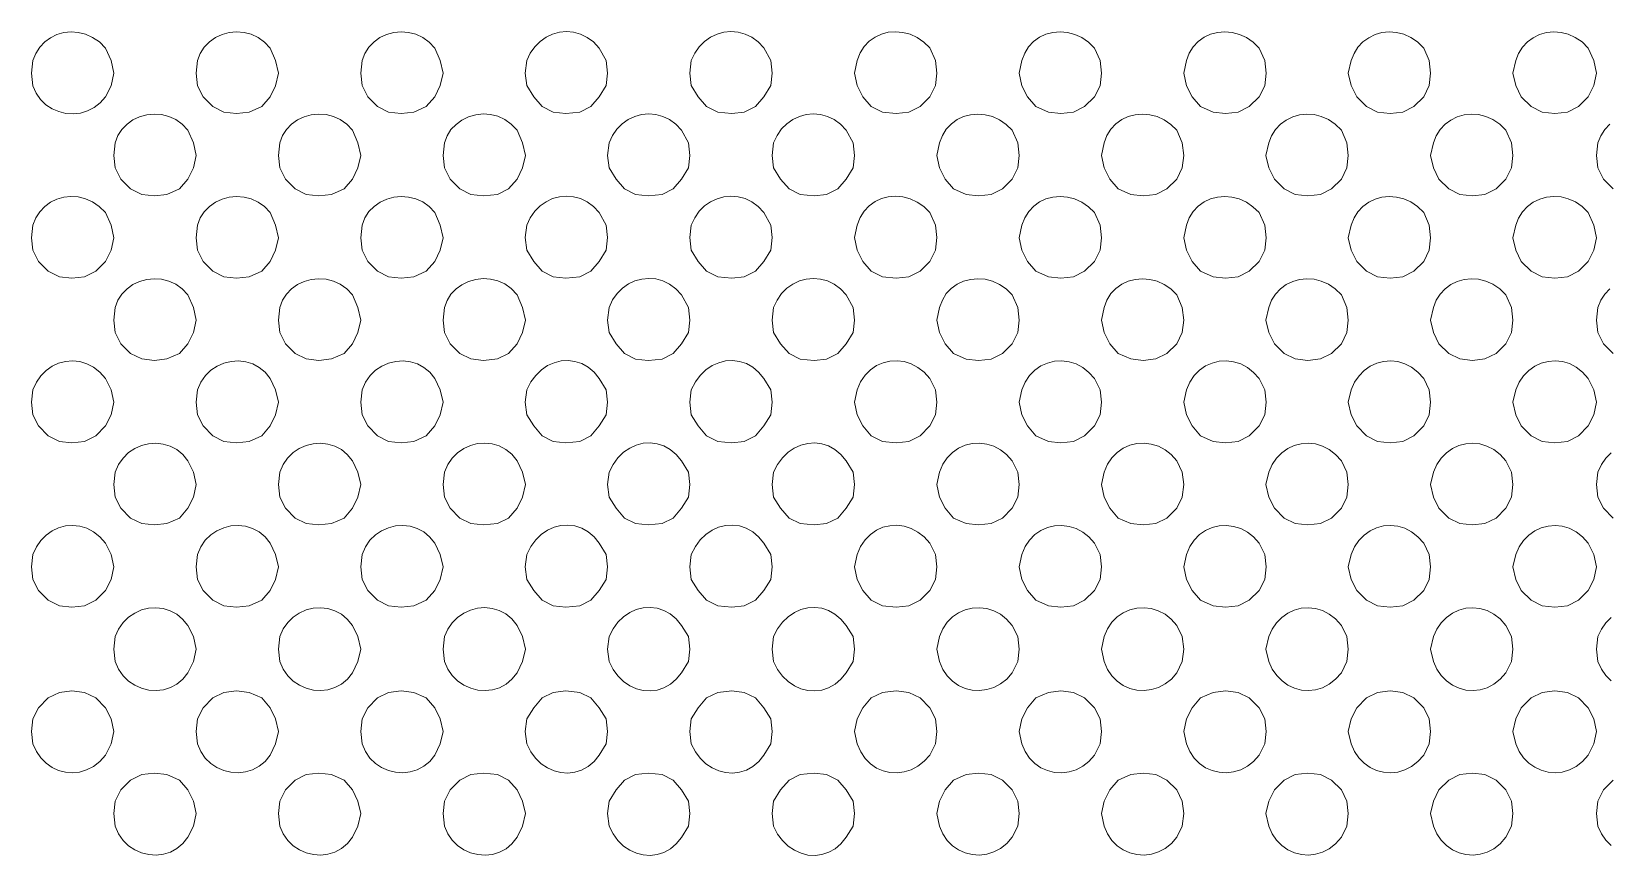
# Model space of a CAD drawing. Extents: x 0 to 248, y -13 to 228.
# Drawn here: x 44.47 to 73.58, y 74.62 to 89.83 of the extents above; entities that cross this region are included whole.
import ezdxf

# ---------------------------------------------------------------- set-up
doc = ezdxf.new("R2010")
doc.units = 0
doc.layers.add('GEOMETRY', color=7, linetype='Continuous')

msp = doc.modelspace()

# ---------------------------------------------------------------- linework, layer by layer
at = {"layer": 'GEOMETRY', "lineweight": 13}
for points in [[(45.986, 89.066), (45.934, 89.298), (45.832, 89.529), (45.718, 89.641), (45.594, 89.725), (45.463, 89.784), (45.329, 89.818), (45.195, 89.827), (45.062, 89.813), (44.936, 89.777), (44.817, 89.72), (44.711, 89.642), (44.619, 89.546), (44.545, 89.43), (44.492, 89.298), (44.466, 89.066), (44.492, 88.834), (44.551, 88.696), (44.631, 88.579), (44.73, 88.482), (44.844, 88.407), (44.968, 88.354), (45.099, 88.322), (45.234, 88.314), (45.369, 88.329), (45.5, 88.367), (45.623, 88.43), (45.735, 88.517), (45.832, 88.629), (45.934, 88.834), (45.986, 89.066)], [(49.025, 89.066), (48.972, 89.298), (48.87, 89.529), (48.768, 89.64), (48.651, 89.725), (48.523, 89.784), (48.389, 89.817), (48.252, 89.827), (48.115, 89.814), (47.983, 89.778), (47.86, 89.721), (47.75, 89.643), (47.655, 89.546), (47.581, 89.431), (47.531, 89.298), (47.504, 89.066), (47.531, 88.834), (47.633, 88.629), (47.814, 88.449), (48.019, 88.345), (48.252, 88.318), (48.484, 88.345), (48.715, 88.449), (48.87, 88.629), (48.972, 88.834), (49.025, 89.066)], [(52.063, 89.066), (52.011, 89.298), (51.909, 89.529), (51.807, 89.64), (51.69, 89.725), (51.562, 89.783), (51.428, 89.817), (51.291, 89.827), (51.154, 89.814), (51.022, 89.778), (50.899, 89.721), (50.789, 89.644), (50.694, 89.547), (50.62, 89.431), (50.57, 89.298), (50.543, 89.066), (50.57, 88.836), (50.672, 88.629), (50.852, 88.449), (51.058, 88.345), (51.291, 88.318), (51.522, 88.345), (51.754, 88.449), (51.909, 88.629), (52.011, 88.836), (52.063, 89.066)], [(55.101, 89.066), (55.076, 89.298), (54.948, 89.529), (54.842, 89.641), (54.726, 89.726), (54.602, 89.787), (54.473, 89.822), (54.342, 89.834), (54.212, 89.822), (54.085, 89.787), (53.965, 89.73), (53.855, 89.652), (53.757, 89.554), (53.674, 89.435), (53.609, 89.298), (53.582, 89.066), (53.609, 88.836), (53.738, 88.629), (53.891, 88.449), (54.097, 88.345), (54.33, 88.32), (54.586, 88.345), (54.792, 88.449), (54.948, 88.629), (55.076, 88.836), (55.101, 89.066)], [(58.141, 89.066), (58.116, 89.298), (57.987, 89.531), (57.881, 89.642), (57.764, 89.727), (57.64, 89.787), (57.51, 89.822), (57.379, 89.833), (57.248, 89.821), (57.122, 89.786), (57.002, 89.729), (56.892, 89.651), (56.794, 89.553), (56.711, 89.435), (56.647, 89.298), (56.621, 89.066), (56.647, 88.836), (56.776, 88.629), (56.93, 88.449), (57.136, 88.345), (57.393, 88.32), (57.625, 88.345), (57.831, 88.449), (57.987, 88.629), (58.116, 88.836), (58.141, 89.066)], [(61.179, 89.066), (61.155, 89.298), (61.05, 89.531), (60.938, 89.639), (60.815, 89.723), (60.685, 89.782), (60.551, 89.818), (60.417, 89.831), (60.284, 89.82), (60.157, 89.787), (60.039, 89.732), (59.932, 89.655), (59.839, 89.557), (59.765, 89.438), (59.711, 89.298), (59.659, 89.066), (59.711, 88.836), (59.815, 88.629), (59.969, 88.449), (60.175, 88.345), (60.432, 88.32), (60.664, 88.345), (60.87, 88.449), (61.05, 88.629), (61.155, 88.836), (61.179, 89.066)], [(64.218, 89.066), (64.193, 89.296), (64.089, 89.529), (63.979, 89.638), (63.857, 89.721), (63.727, 89.781), (63.592, 89.816), (63.456, 89.827), (63.322, 89.816), (63.194, 89.782), (63.074, 89.727), (62.967, 89.649), (62.875, 89.552), (62.802, 89.434), (62.75, 89.296), (62.699, 89.066), (62.75, 88.834), (62.853, 88.629), (63.007, 88.449), (63.239, 88.345), (63.471, 88.318), (63.703, 88.345), (63.908, 88.449), (64.089, 88.629), (64.193, 88.834), (64.218, 89.066)], [(67.258, 89.066), (67.233, 89.298), (67.129, 89.529), (67.018, 89.638), (66.896, 89.722), (66.767, 89.781), (66.632, 89.816), (66.496, 89.828), (66.363, 89.817), (66.234, 89.783), (66.114, 89.728), (66.007, 89.651), (65.914, 89.553), (65.841, 89.435), (65.79, 89.298), (65.739, 89.066), (65.79, 88.834), (65.893, 88.629), (66.047, 88.449), (66.279, 88.345), (66.511, 88.318), (66.743, 88.345), (66.949, 88.449), (67.129, 88.629), (67.233, 88.834), (67.258, 89.066)], [(70.297, 89.066), (70.272, 89.298), (70.168, 89.529), (70.053, 89.641), (69.93, 89.726), (69.799, 89.784), (69.665, 89.818), (69.53, 89.827), (69.398, 89.813), (69.271, 89.777), (69.153, 89.72), (69.047, 89.642), (68.955, 89.545), (68.882, 89.43), (68.829, 89.298), (68.777, 89.066), (68.829, 88.836), (68.932, 88.629), (69.112, 88.449), (69.318, 88.345), (69.55, 88.318), (69.782, 88.345), (69.987, 88.449), (70.168, 88.629), (70.272, 88.836), (70.297, 89.066)], [(73.361, 89.066), (73.308, 89.298), (73.206, 89.529), (73.092, 89.641), (72.968, 89.726), (72.838, 89.784), (72.704, 89.818), (72.569, 89.827), (72.436, 89.813), (72.309, 89.776), (72.191, 89.719), (72.085, 89.641), (71.993, 89.544), (71.92, 89.43), (71.868, 89.298), (71.816, 89.066), (71.868, 88.836), (71.969, 88.629), (72.151, 88.449), (72.357, 88.345), (72.589, 88.32), (72.821, 88.345), (73.026, 88.449), (73.206, 88.629), (73.308, 88.836), (73.361, 89.066)], [(47.505, 87.546), (47.454, 87.778), (47.351, 88.011), (47.246, 88.123), (47.128, 88.207), (47, 88.266), (46.866, 88.299), (46.729, 88.309), (46.593, 88.295), (46.462, 88.259), (46.339, 88.201), (46.229, 88.124), (46.136, 88.026), (46.062, 87.911), (46.012, 87.778), (45.986, 87.546), (46.012, 87.316), (46.115, 87.109), (46.295, 86.929), (46.501, 86.825), (46.734, 86.8), (46.964, 86.825), (47.196, 86.929), (47.351, 87.109), (47.454, 87.316), (47.505, 87.546)], [(50.544, 87.545), (50.493, 87.778), (50.39, 88.011), (50.285, 88.123), (50.167, 88.208), (50.039, 88.266), (49.904, 88.3), (49.767, 88.309), (49.63, 88.295), (49.499, 88.259), (49.377, 88.201), (49.267, 88.123), (49.173, 88.026), (49.1, 87.911), (49.051, 87.778), (49.025, 87.545), (49.051, 87.316), (49.153, 87.108), (49.334, 86.929), (49.539, 86.825), (49.773, 86.8), (50.003, 86.825), (50.235, 86.929), (50.39, 87.108), (50.493, 87.316), (50.544, 87.545)], [(53.583, 87.545), (53.531, 87.778), (53.429, 88.011), (53.324, 88.126), (53.206, 88.212), (53.077, 88.27), (52.942, 88.303), (52.804, 88.311), (52.667, 88.295), (52.536, 88.257), (52.413, 88.198), (52.303, 88.12), (52.21, 88.023), (52.137, 87.908), (52.089, 87.778), (52.063, 87.545), (52.089, 87.316), (52.192, 87.108), (52.372, 86.929), (52.578, 86.825), (52.81, 86.8), (53.068, 86.825), (53.274, 86.929), (53.429, 87.108), (53.531, 87.316), (53.583, 87.545)], [(56.622, 87.545), (56.596, 87.778), (56.468, 88.011), (56.362, 88.122), (56.245, 88.207), (56.121, 88.266), (55.992, 88.301), (55.86, 88.313), (55.73, 88.3), (55.603, 88.266), (55.483, 88.209), (55.373, 88.132), (55.275, 88.033), (55.192, 87.915), (55.128, 87.778), (55.101, 87.545), (55.128, 87.314), (55.257, 87.108), (55.412, 86.929), (55.618, 86.825), (55.849, 86.799), (56.107, 86.825), (56.313, 86.929), (56.468, 87.108), (56.596, 87.314), (56.622, 87.545)], [(59.66, 87.545), (59.635, 87.778), (59.506, 88.01), (59.401, 88.122), (59.284, 88.207), (59.16, 88.267), (59.031, 88.302), (58.899, 88.313), (58.769, 88.301), (58.642, 88.266), (58.522, 88.21), (58.411, 88.132), (58.313, 88.034), (58.231, 87.915), (58.167, 87.778), (58.141, 87.545), (58.167, 87.314), (58.295, 87.108), (58.451, 86.929), (58.656, 86.825), (58.913, 86.799), (59.144, 86.825), (59.351, 86.929), (59.506, 87.108), (59.635, 87.314), (59.66, 87.545)], [(62.7, 87.546), (62.674, 87.778), (62.571, 88.011), (62.46, 88.119), (62.338, 88.203), (62.208, 88.262), (62.073, 88.296), (61.937, 88.308), (61.803, 88.296), (61.675, 88.263), (61.555, 88.207), (61.448, 88.13), (61.355, 88.033), (61.282, 87.915), (61.231, 87.778), (61.179, 87.546), (61.231, 87.314), (61.334, 87.109), (61.489, 86.929), (61.721, 86.825), (61.952, 86.8), (62.183, 86.825), (62.39, 86.929), (62.571, 87.109), (62.674, 87.314), (62.7, 87.546)], [(65.739, 87.546), (65.712, 87.778), (65.61, 88.011), (65.498, 88.12), (65.376, 88.204), (65.245, 88.263), (65.111, 88.297), (64.975, 88.309), (64.841, 88.297), (64.713, 88.263), (64.593, 88.207), (64.486, 88.13), (64.394, 88.033), (64.32, 87.915), (64.269, 87.778), (64.218, 87.546), (64.269, 87.314), (64.373, 87.109), (64.528, 86.929), (64.76, 86.825), (64.992, 86.8), (65.222, 86.825), (65.429, 86.929), (65.61, 87.109), (65.712, 87.314), (65.739, 87.546)], [(68.777, 87.546), (68.751, 87.778), (68.648, 88.011), (68.533, 88.123), (68.409, 88.208), (68.278, 88.267), (68.144, 88.3), (68.009, 88.309), (67.877, 88.294), (67.75, 88.258), (67.632, 88.2), (67.526, 88.122), (67.435, 88.025), (67.361, 87.91), (67.308, 87.778), (67.257, 87.546), (67.308, 87.316), (67.412, 87.109), (67.591, 86.929), (67.798, 86.825), (68.03, 86.8), (68.261, 86.825), (68.467, 86.929), (68.648, 87.109), (68.751, 87.316), (68.777, 87.546)], [(71.816, 87.545), (71.79, 87.778), (71.686, 88.011), (71.572, 88.123), (71.447, 88.208), (71.317, 88.267), (71.183, 88.3), (71.048, 88.308), (70.916, 88.294), (70.789, 88.257), (70.671, 88.2), (70.565, 88.122), (70.474, 88.025), (70.4, 87.91), (70.347, 87.778), (70.296, 87.545), (70.347, 87.316), (70.451, 87.108), (70.63, 86.929), (70.837, 86.825), (71.069, 86.8), (71.3, 86.825), (71.506, 86.929), (71.686, 87.108), (71.79, 87.316), (71.816, 87.545)], [(45.986, 86.027), (45.934, 86.259), (45.832, 86.49), (45.716, 86.602), (45.592, 86.687), (45.461, 86.745), (45.327, 86.779), (45.192, 86.788), (45.061, 86.774), (44.935, 86.738), (44.817, 86.68), (44.711, 86.602), (44.62, 86.506), (44.546, 86.391), (44.492, 86.259), (44.466, 86.027), (44.492, 85.797), (44.595, 85.59), (44.775, 85.41), (44.981, 85.306), (45.213, 85.281), (45.445, 85.306), (45.651, 85.41), (45.832, 85.59), (45.934, 85.797), (45.986, 86.027)], [(49.025, 86.027), (48.972, 86.259), (48.87, 86.49), (48.768, 86.601), (48.651, 86.685), (48.523, 86.744), (48.389, 86.778), (48.252, 86.788), (48.115, 86.774), (47.983, 86.739), (47.86, 86.682), (47.75, 86.604), (47.655, 86.507), (47.581, 86.392), (47.531, 86.259), (47.504, 86.027), (47.531, 85.797), (47.633, 85.59), (47.814, 85.41), (48.019, 85.306), (48.252, 85.281), (48.484, 85.306), (48.715, 85.41), (48.87, 85.59), (48.972, 85.797), (49.025, 86.027)], [(52.063, 86.027), (52.011, 86.259), (51.909, 86.49), (51.807, 86.601), (51.69, 86.686), (51.563, 86.744), (51.428, 86.778), (51.291, 86.788), (51.155, 86.775), (51.023, 86.739), (50.9, 86.682), (50.789, 86.605), (50.694, 86.508), (50.62, 86.392), (50.57, 86.259), (50.543, 86.027), (50.57, 85.797), (50.672, 85.59), (50.852, 85.41), (51.058, 85.306), (51.291, 85.281), (51.522, 85.306), (51.754, 85.41), (51.909, 85.59), (52.011, 85.797), (52.063, 86.027)], [(55.101, 86.029), (55.076, 86.259), (54.948, 86.49), (54.842, 86.602), (54.726, 86.687), (54.602, 86.748), (54.473, 86.783), (54.342, 86.794), (54.212, 86.782), (54.085, 86.748), (53.965, 86.691), (53.855, 86.613), (53.757, 86.515), (53.674, 86.396), (53.609, 86.259), (53.582, 86.029), (53.609, 85.797), (53.738, 85.59), (53.891, 85.41), (54.097, 85.306), (54.33, 85.281), (54.586, 85.306), (54.792, 85.41), (54.948, 85.59), (55.076, 85.797), (55.101, 86.029)], [(58.141, 86.029), (58.116, 86.259), (57.987, 86.492), (57.881, 86.603), (57.764, 86.689), (57.64, 86.749), (57.51, 86.784), (57.379, 86.795), (57.249, 86.782), (57.122, 86.747), (57.002, 86.691), (56.892, 86.613), (56.794, 86.514), (56.712, 86.396), (56.647, 86.259), (56.621, 86.029), (56.647, 85.797), (56.776, 85.59), (56.93, 85.41), (57.136, 85.306), (57.393, 85.281), (57.625, 85.306), (57.831, 85.41), (57.987, 85.59), (58.116, 85.797), (58.141, 86.029)], [(61.179, 86.029), (61.155, 86.259), (61.05, 86.492), (60.938, 86.6), (60.815, 86.684), (60.685, 86.743), (60.551, 86.779), (60.417, 86.792), (60.284, 86.782), (60.157, 86.749), (60.039, 86.693), (59.932, 86.616), (59.839, 86.518), (59.765, 86.399), (59.711, 86.259), (59.659, 86.029), (59.711, 85.797), (59.815, 85.59), (59.969, 85.41), (60.175, 85.306), (60.432, 85.281), (60.664, 85.306), (60.87, 85.41), (61.05, 85.59), (61.155, 85.797), (61.179, 86.029)], [(64.218, 86.027), (64.193, 86.259), (64.089, 86.49), (63.977, 86.599), (63.855, 86.683), (63.724, 86.742), (63.59, 86.777), (63.455, 86.789), (63.322, 86.777), (63.194, 86.743), (63.075, 86.688), (62.968, 86.611), (62.876, 86.513), (62.803, 86.396), (62.75, 86.259), (62.699, 86.027), (62.75, 85.797), (62.853, 85.59), (63.007, 85.41), (63.239, 85.306), (63.471, 85.281), (63.703, 85.306), (63.908, 85.41), (64.089, 85.59), (64.193, 85.797), (64.218, 86.027)], [(67.258, 86.027), (67.233, 86.259), (67.129, 86.49), (67.017, 86.599), (66.894, 86.683), (66.764, 86.742), (66.629, 86.777), (66.494, 86.789), (66.361, 86.777), (66.233, 86.743), (66.114, 86.688), (66.007, 86.611), (65.915, 86.513), (65.841, 86.396), (65.79, 86.259), (65.739, 86.027), (65.79, 85.797), (65.893, 85.59), (66.047, 85.41), (66.279, 85.306), (66.511, 85.281), (66.743, 85.306), (66.949, 85.41), (67.129, 85.59), (67.233, 85.797), (67.258, 86.027)], [(70.297, 86.027), (70.272, 86.259), (70.168, 86.49), (70.053, 86.601), (69.93, 86.686), (69.799, 86.745), (69.665, 86.778), (69.53, 86.788), (69.398, 86.774), (69.271, 86.738), (69.153, 86.68), (69.047, 86.603), (68.955, 86.506), (68.882, 86.391), (68.829, 86.259), (68.777, 86.027), (68.829, 85.797), (68.932, 85.59), (69.112, 85.41), (69.318, 85.306), (69.55, 85.281), (69.782, 85.306), (69.987, 85.41), (70.168, 85.59), (70.272, 85.797), (70.297, 86.027)], [(73.361, 86.027), (73.308, 86.259), (73.206, 86.49), (73.092, 86.602), (72.969, 86.687), (72.838, 86.745), (72.704, 86.779), (72.569, 86.788), (72.436, 86.773), (72.31, 86.737), (72.191, 86.68), (72.085, 86.602), (71.993, 86.505), (71.92, 86.39), (71.868, 86.259), (71.816, 86.027), (71.868, 85.797), (71.969, 85.59), (72.151, 85.41), (72.357, 85.306), (72.589, 85.281), (72.821, 85.306), (73.026, 85.41), (73.206, 85.59), (73.308, 85.797), (73.361, 86.027)], [(47.505, 84.507), (47.454, 84.739), (47.351, 84.972), (47.246, 85.084), (47.128, 85.168), (47, 85.227), (46.866, 85.26), (46.729, 85.27), (46.593, 85.256), (46.462, 85.22), (46.339, 85.162), (46.229, 85.084), (46.136, 84.987), (46.062, 84.872), (46.012, 84.739), (45.986, 84.507), (46.012, 84.277), (46.115, 84.07), (46.295, 83.89), (46.501, 83.788), (46.734, 83.761), (46.964, 83.788), (47.196, 83.89), (47.351, 84.07), (47.454, 84.277), (47.505, 84.507)], [(50.544, 84.507), (50.493, 84.739), (50.39, 84.972), (50.285, 85.084), (50.167, 85.169), (50.039, 85.227), (49.904, 85.261), (49.767, 85.27), (49.631, 85.256), (49.5, 85.219), (49.377, 85.162), (49.267, 85.084), (49.174, 84.987), (49.1, 84.872), (49.051, 84.739), (49.025, 84.507), (49.051, 84.277), (49.153, 84.07), (49.334, 83.89), (49.539, 83.788), (49.773, 83.761), (50.003, 83.788), (50.235, 83.89), (50.39, 84.07), (50.493, 84.277), (50.544, 84.507)], [(53.583, 84.506), (53.531, 84.739), (53.429, 84.972), (53.324, 85.086), (53.206, 85.172), (53.077, 85.231), (52.942, 85.263), (52.804, 85.271), (52.667, 85.256), (52.536, 85.218), (52.413, 85.159), (52.303, 85.081), (52.21, 84.983), (52.137, 84.869), (52.089, 84.739), (52.063, 84.506), (52.089, 84.277), (52.192, 84.069), (52.372, 83.89), (52.578, 83.788), (52.81, 83.761), (53.068, 83.788), (53.274, 83.89), (53.429, 84.069), (53.531, 84.277), (53.583, 84.506)], [(56.622, 84.506), (56.596, 84.739), (56.468, 84.97), (56.361, 85.083), (56.245, 85.169), (56.121, 85.229), (55.992, 85.265), (55.861, 85.276), (55.731, 85.264), (55.605, 85.229), (55.485, 85.172), (55.375, 85.094), (55.277, 84.995), (55.193, 84.877), (55.128, 84.739), (55.101, 84.506), (55.128, 84.277), (55.257, 84.069), (55.412, 83.89), (55.618, 83.786), (55.849, 83.761), (56.107, 83.786), (56.313, 83.89), (56.468, 84.069), (56.596, 84.277), (56.622, 84.506)], [(59.66, 84.506), (59.635, 84.739), (59.506, 84.97), (59.4, 85.083), (59.284, 85.169), (59.16, 85.229), (59.031, 85.264), (58.9, 85.276), (58.77, 85.263), (58.643, 85.228), (58.523, 85.171), (58.413, 85.093), (58.315, 84.995), (58.232, 84.876), (58.167, 84.739), (58.141, 84.506), (58.167, 84.277), (58.295, 84.069), (58.451, 83.89), (58.656, 83.786), (58.913, 83.76), (59.144, 83.786), (59.351, 83.89), (59.506, 84.069), (59.635, 84.277), (59.66, 84.506)], [(62.7, 84.507), (62.674, 84.739), (62.571, 84.972), (62.459, 85.081), (62.337, 85.165), (62.206, 85.224), (62.072, 85.259), (61.936, 85.27), (61.802, 85.258), (61.674, 85.224), (61.555, 85.168), (61.447, 85.091), (61.355, 84.994), (61.282, 84.876), (61.231, 84.739), (61.179, 84.507), (61.231, 84.277), (61.334, 84.07), (61.489, 83.89), (61.721, 83.786), (61.952, 83.761), (62.183, 83.786), (62.39, 83.89), (62.571, 84.07), (62.674, 84.277), (62.7, 84.507)], [(65.739, 84.507), (65.712, 84.739), (65.61, 84.972), (65.498, 85.081), (65.376, 85.165), (65.245, 85.224), (65.111, 85.258), (64.975, 85.27), (64.841, 85.258), (64.713, 85.224), (64.593, 85.168), (64.486, 85.091), (64.394, 84.994), (64.32, 84.876), (64.269, 84.739), (64.218, 84.507), (64.269, 84.277), (64.373, 84.07), (64.528, 83.89), (64.76, 83.788), (64.992, 83.761), (65.222, 83.788), (65.429, 83.89), (65.61, 84.07), (65.712, 84.277), (65.739, 84.507)], [(68.777, 84.507), (68.751, 84.739), (68.648, 84.972), (68.533, 85.084), (68.409, 85.169), (68.278, 85.227), (68.144, 85.26), (68.009, 85.269), (67.877, 85.255), (67.75, 85.218), (67.632, 85.161), (67.526, 85.083), (67.435, 84.986), (67.361, 84.871), (67.308, 84.739), (67.257, 84.507), (67.308, 84.277), (67.412, 84.07), (67.591, 83.89), (67.798, 83.788), (68.03, 83.761), (68.261, 83.788), (68.467, 83.89), (68.648, 84.07), (68.751, 84.277), (68.777, 84.507)], [(71.816, 84.507), (71.79, 84.739), (71.686, 84.972), (71.572, 85.084), (71.447, 85.169), (71.317, 85.227), (71.183, 85.26), (71.048, 85.269), (70.916, 85.255), (70.789, 85.218), (70.671, 85.161), (70.565, 85.083), (70.474, 84.986), (70.4, 84.871), (70.347, 84.739), (70.296, 84.507), (70.347, 84.277), (70.451, 84.07), (70.63, 83.89), (70.837, 83.788), (71.069, 83.761), (71.3, 83.788), (71.506, 83.89), (71.686, 84.07), (71.79, 84.277), (71.816, 84.507)], [(45.986, 82.989), (45.934, 83.219), (45.832, 83.425), (45.726, 83.543), (45.609, 83.634), (45.485, 83.699), (45.355, 83.738), (45.224, 83.752), (45.093, 83.742), (44.966, 83.708), (44.846, 83.653), (44.736, 83.575), (44.638, 83.477), (44.556, 83.358), (44.492, 83.219), (44.466, 82.989), (44.492, 82.757), (44.595, 82.55), (44.775, 82.37), (44.981, 82.266), (45.213, 82.241), (45.445, 82.266), (45.651, 82.37), (45.832, 82.55), (45.934, 82.757), (45.986, 82.989)], [(49.025, 82.989), (48.972, 83.219), (48.87, 83.425), (48.778, 83.542), (48.67, 83.632), (48.55, 83.696), (48.42, 83.736), (48.286, 83.751), (48.151, 83.742), (48.019, 83.711), (47.893, 83.656), (47.777, 83.579), (47.676, 83.48), (47.593, 83.36), (47.531, 83.219), (47.504, 82.989), (47.531, 82.757), (47.633, 82.55), (47.814, 82.37), (48.019, 82.266), (48.252, 82.241), (48.484, 82.266), (48.715, 82.37), (48.87, 82.55), (48.972, 82.757), (49.025, 82.989)], [(52.063, 82.989), (52.011, 83.219), (51.909, 83.425), (51.817, 83.542), (51.709, 83.632), (51.589, 83.697), (51.46, 83.737), (51.326, 83.752), (51.191, 83.743), (51.058, 83.711), (50.932, 83.656), (50.817, 83.579), (50.716, 83.48), (50.632, 83.36), (50.57, 83.219), (50.543, 82.989), (50.57, 82.757), (50.672, 82.55), (50.852, 82.37), (51.058, 82.266), (51.291, 82.241), (51.522, 82.266), (51.754, 82.37), (51.909, 82.55), (52.011, 82.757), (52.063, 82.989)], [(55.101, 82.989), (55.076, 83.219), (54.948, 83.425), (54.851, 83.544), (54.742, 83.636), (54.624, 83.702), (54.499, 83.743), (54.371, 83.759), (54.242, 83.751), (54.115, 83.719), (53.993, 83.664), (53.879, 83.586), (53.775, 83.485), (53.684, 83.363), (53.609, 83.219), (53.582, 82.989), (53.609, 82.757), (53.738, 82.55), (53.891, 82.37), (54.097, 82.266), (54.33, 82.241), (54.586, 82.266), (54.792, 82.37), (54.948, 82.55), (55.076, 82.757), (55.101, 82.989)], [(58.141, 82.989), (58.116, 83.219), (57.987, 83.425), (57.89, 83.544), (57.781, 83.636), (57.663, 83.702), (57.539, 83.743), (57.41, 83.759), (57.281, 83.751), (57.154, 83.719), (57.032, 83.664), (56.917, 83.586), (56.813, 83.485), (56.722, 83.363), (56.647, 83.219), (56.621, 82.989), (56.647, 82.757), (56.776, 82.55), (56.93, 82.37), (57.136, 82.266), (57.393, 82.241), (57.625, 82.266), (57.831, 82.37), (57.987, 82.55), (58.116, 82.757), (58.141, 82.989)], [(61.179, 82.989), (61.155, 83.219), (61.05, 83.425), (60.947, 83.541), (60.832, 83.632), (60.708, 83.697), (60.578, 83.739), (60.446, 83.756), (60.314, 83.749), (60.186, 83.718), (60.064, 83.664), (59.953, 83.587), (59.855, 83.487), (59.773, 83.364), (59.711, 83.219), (59.659, 82.989), (59.711, 82.757), (59.815, 82.552), (59.969, 82.37), (60.175, 82.266), (60.432, 82.241), (60.664, 82.266), (60.87, 82.37), (61.05, 82.552), (61.155, 82.757), (61.179, 82.989)], [(64.218, 82.989), (64.193, 83.219), (64.089, 83.425), (63.989, 83.54), (63.875, 83.63), (63.751, 83.695), (63.621, 83.735), (63.487, 83.751), (63.354, 83.744), (63.224, 83.713), (63.101, 83.659), (62.989, 83.582), (62.891, 83.483), (62.81, 83.362), (62.75, 83.219), (62.699, 82.989), (62.75, 82.757), (62.853, 82.55), (63.007, 82.37), (63.239, 82.266), (63.471, 82.241), (63.703, 82.266), (63.908, 82.37), (64.089, 82.55), (64.193, 82.757), (64.218, 82.989)], [(67.258, 82.989), (67.233, 83.219), (67.129, 83.425), (67.028, 83.54), (66.914, 83.63), (66.79, 83.695), (66.66, 83.735), (66.526, 83.751), (66.393, 83.744), (66.263, 83.713), (66.141, 83.659), (66.029, 83.582), (65.93, 83.483), (65.85, 83.362), (65.79, 83.219), (65.739, 82.989), (65.79, 82.757), (65.893, 82.55), (66.047, 82.37), (66.279, 82.266), (66.511, 82.241), (66.743, 82.266), (66.949, 82.37), (67.129, 82.55), (67.233, 82.757), (67.258, 82.989)], [(70.297, 82.989), (70.272, 83.219), (70.168, 83.425), (70.062, 83.544), (69.945, 83.635), (69.82, 83.7), (69.691, 83.739), (69.56, 83.753), (69.429, 83.743), (69.303, 83.709), (69.183, 83.653), (69.072, 83.576), (68.975, 83.477), (68.892, 83.358), (68.829, 83.219), (68.777, 82.989), (68.829, 82.757), (68.932, 82.55), (69.112, 82.37), (69.318, 82.266), (69.55, 82.241), (69.782, 82.266), (69.987, 82.37), (70.168, 82.55), (70.272, 82.757), (70.297, 82.989)], [(73.361, 82.989), (73.308, 83.219), (73.206, 83.425), (73.1, 83.544), (72.984, 83.636), (72.859, 83.701), (72.73, 83.739), (72.598, 83.753), (72.467, 83.743), (72.34, 83.709), (72.22, 83.653), (72.11, 83.575), (72.013, 83.476), (71.931, 83.357), (71.868, 83.219), (71.816, 82.989), (71.868, 82.757), (71.969, 82.55), (72.151, 82.37), (72.357, 82.266), (72.589, 82.241), (72.821, 82.266), (73.026, 82.37), (73.206, 82.55), (73.308, 82.757), (73.361, 82.989)], [(47.505, 81.47), (47.454, 81.7), (47.351, 81.907), (47.257, 82.023), (47.147, 82.113), (47.026, 82.178), (46.896, 82.217), (46.762, 82.232), (46.627, 82.223), (46.495, 82.19), (46.37, 82.135), (46.256, 82.058), (46.155, 81.959), (46.073, 81.84), (46.012, 81.7), (45.986, 81.47), (46.012, 81.238), (46.115, 81.031), (46.295, 80.851), (46.501, 80.747), (46.734, 80.722), (46.964, 80.747), (47.196, 80.851), (47.351, 81.031), (47.454, 81.238), (47.505, 81.47)], [(50.544, 81.47), (50.493, 81.7), (50.39, 81.907), (50.296, 82.024), (50.186, 82.114), (50.065, 82.178), (49.935, 82.217), (49.801, 82.232), (49.666, 82.223), (49.534, 82.19), (49.409, 82.135), (49.294, 82.058), (49.194, 81.959), (49.111, 81.84), (49.051, 81.7), (49.025, 81.47), (49.051, 81.238), (49.153, 81.031), (49.334, 80.851), (49.539, 80.747), (49.773, 80.722), (50.003, 80.747), (50.235, 80.851), (50.39, 81.031), (50.493, 81.238), (50.544, 81.47)], [(53.583, 81.47), (53.531, 81.7), (53.429, 81.907), (53.334, 82.027), (53.223, 82.119), (53.101, 82.184), (52.971, 82.223), (52.836, 82.236), (52.701, 82.225), (52.569, 82.19), (52.445, 82.133), (52.33, 82.055), (52.23, 81.956), (52.149, 81.837), (52.089, 81.7), (52.063, 81.47), (52.089, 81.238), (52.192, 81.031), (52.372, 80.851), (52.578, 80.747), (52.81, 80.722), (53.068, 80.747), (53.274, 80.851), (53.429, 81.031), (53.531, 81.238), (53.583, 81.47)], [(56.622, 81.468), (56.596, 81.7), (56.468, 81.907), (56.369, 82.025), (56.259, 82.117), (56.14, 82.183), (56.015, 82.223), (55.887, 82.239), (55.758, 82.23), (55.631, 82.197), (55.51, 82.142), (55.396, 82.064), (55.292, 81.964), (55.202, 81.842), (55.128, 81.7), (55.101, 81.468), (55.128, 81.238), (55.257, 81.031), (55.412, 80.851), (55.618, 80.747), (55.849, 80.722), (56.107, 80.747), (56.313, 80.851), (56.468, 81.031), (56.596, 81.238), (56.622, 81.468)], [(59.66, 81.47), (59.635, 81.7), (59.506, 81.907), (59.408, 82.025), (59.299, 82.116), (59.18, 82.182), (59.055, 82.222), (58.926, 82.238), (58.797, 82.229), (58.67, 82.197), (58.548, 82.142), (58.434, 82.064), (58.331, 81.964), (58.241, 81.842), (58.167, 81.7), (58.141, 81.47), (58.167, 81.238), (58.295, 81.031), (58.451, 80.851), (58.656, 80.747), (58.913, 80.722), (59.144, 80.747), (59.351, 80.851), (59.506, 81.031), (59.635, 81.238), (59.66, 81.47)], [(62.7, 81.47), (62.674, 81.7), (62.571, 81.907), (62.469, 82.021), (62.355, 82.111), (62.231, 82.175), (62.1, 82.215), (61.966, 82.231), (61.833, 82.224), (61.704, 82.193), (61.581, 82.139), (61.469, 82.062), (61.371, 81.963), (61.291, 81.843), (61.231, 81.7), (61.179, 81.47), (61.231, 81.238), (61.334, 81.031), (61.489, 80.851), (61.721, 80.747), (61.952, 80.722), (62.183, 80.747), (62.39, 80.851), (62.571, 81.031), (62.674, 81.238), (62.7, 81.47)], [(65.739, 81.47), (65.712, 81.7), (65.61, 81.907), (65.508, 82.021), (65.394, 82.111), (65.27, 82.175), (65.139, 82.215), (65.006, 82.231), (64.872, 82.224), (64.743, 82.193), (64.62, 82.139), (64.508, 82.062), (64.41, 81.963), (64.329, 81.843), (64.269, 81.7), (64.218, 81.47), (64.269, 81.238), (64.373, 81.031), (64.528, 80.851), (64.76, 80.747), (64.992, 80.722), (65.222, 80.747), (65.429, 80.851), (65.61, 81.031), (65.712, 81.238), (65.739, 81.47)], [(68.777, 81.47), (68.751, 81.7), (68.648, 81.907), (68.541, 82.025), (68.424, 82.116), (68.299, 82.18), (68.169, 82.219), (68.037, 82.232), (67.906, 82.222), (67.779, 82.188), (67.659, 82.132), (67.549, 82.054), (67.452, 81.956), (67.371, 81.837), (67.308, 81.7), (67.257, 81.47), (67.308, 81.238), (67.412, 81.031), (67.591, 80.851), (67.798, 80.747), (68.03, 80.722), (68.261, 80.747), (68.467, 80.851), (68.648, 81.031), (68.751, 81.238), (68.777, 81.47)], [(71.816, 81.47), (71.79, 81.7), (71.686, 81.907), (71.58, 82.025), (71.462, 82.116), (71.337, 82.18), (71.207, 82.219), (71.076, 82.232), (70.945, 82.222), (70.818, 82.188), (70.698, 82.132), (70.589, 82.054), (70.491, 81.956), (70.41, 81.837), (70.347, 81.7), (70.296, 81.47), (70.347, 81.238), (70.451, 81.031), (70.63, 80.851), (70.837, 80.747), (71.069, 80.722), (71.3, 80.747), (71.506, 80.851), (71.686, 81.031), (71.79, 81.238), (71.816, 81.47)], [(45.986, 79.948), (45.934, 80.18), (45.832, 80.385), (45.726, 80.504), (45.609, 80.596), (45.485, 80.661), (45.355, 80.7), (45.224, 80.714), (45.093, 80.704), (44.966, 80.671), (44.846, 80.615), (44.736, 80.537), (44.638, 80.438), (44.556, 80.319), (44.492, 80.18), (44.466, 79.948), (44.492, 79.718), (44.595, 79.511), (44.775, 79.332), (44.981, 79.227), (45.213, 79.202), (45.445, 79.227), (45.651, 79.332), (45.832, 79.511), (45.934, 79.718), (45.986, 79.948)], [(49.025, 79.948), (48.972, 80.18), (48.87, 80.387), (48.777, 80.504), (48.668, 80.594), (48.547, 80.659), (48.418, 80.698), (48.283, 80.713), (48.148, 80.704), (48.016, 80.672), (47.89, 80.617), (47.775, 80.539), (47.674, 80.441), (47.592, 80.321), (47.531, 80.18), (47.504, 79.948), (47.531, 79.718), (47.633, 79.511), (47.814, 79.332), (48.019, 79.227), (48.252, 79.202), (48.484, 79.227), (48.715, 79.332), (48.87, 79.511), (48.972, 79.718), (49.025, 79.948)], [(52.063, 79.948), (52.011, 80.18), (51.909, 80.387), (51.816, 80.504), (51.708, 80.594), (51.586, 80.658), (51.457, 80.698), (51.323, 80.713), (51.188, 80.704), (51.055, 80.672), (50.93, 80.617), (50.815, 80.54), (50.714, 80.441), (50.631, 80.321), (50.57, 80.18), (50.543, 79.948), (50.57, 79.718), (50.672, 79.511), (50.852, 79.332), (51.058, 79.227), (51.291, 79.202), (51.522, 79.227), (51.754, 79.332), (51.909, 79.511), (52.011, 79.718), (52.063, 79.948)], [(55.101, 79.948), (55.076, 80.18), (54.948, 80.387), (54.851, 80.505), (54.741, 80.597), (54.623, 80.663), (54.498, 80.704), (54.369, 80.719), (54.24, 80.711), (54.114, 80.679), (53.992, 80.624), (53.877, 80.546), (53.774, 80.445), (53.683, 80.324), (53.609, 80.18), (53.582, 79.948), (53.609, 79.718), (53.738, 79.511), (53.891, 79.332), (54.097, 79.227), (54.33, 79.202), (54.586, 79.227), (54.792, 79.332), (54.948, 79.511), (55.076, 79.718), (55.101, 79.948)], [(58.141, 79.948), (58.116, 80.18), (57.987, 80.387), (57.89, 80.505), (57.78, 80.597), (57.662, 80.663), (57.537, 80.704), (57.409, 80.719), (57.279, 80.711), (57.152, 80.679), (57.03, 80.624), (56.916, 80.546), (56.812, 80.445), (56.722, 80.324), (56.647, 80.18), (56.621, 79.948), (56.647, 79.718), (56.776, 79.511), (56.93, 79.332), (57.136, 79.229), (57.393, 79.202), (57.625, 79.229), (57.831, 79.332), (57.987, 79.511), (58.116, 79.718), (58.141, 79.948)], [(61.179, 79.95), (61.155, 80.18), (61.05, 80.387), (60.946, 80.502), (60.831, 80.592), (60.706, 80.658), (60.576, 80.699), (60.444, 80.716), (60.312, 80.709), (60.184, 80.679), (60.063, 80.625), (59.953, 80.548), (59.855, 80.448), (59.773, 80.325), (59.711, 80.18), (59.659, 79.95), (59.711, 79.718), (59.815, 79.511), (59.969, 79.332), (60.175, 79.229), (60.432, 79.202), (60.664, 79.229), (60.87, 79.332), (61.05, 79.511), (61.155, 79.718), (61.179, 79.95)], [(64.218, 79.948), (64.193, 80.18), (64.089, 80.385), (63.989, 80.501), (63.875, 80.591), (63.751, 80.656), (63.62, 80.697), (63.487, 80.713), (63.354, 80.706), (63.224, 80.675), (63.101, 80.621), (62.989, 80.544), (62.891, 80.444), (62.81, 80.323), (62.75, 80.18), (62.699, 79.948), (62.75, 79.718), (62.853, 79.511), (63.007, 79.332), (63.239, 79.227), (63.471, 79.202), (63.703, 79.227), (63.908, 79.332), (64.089, 79.511), (64.193, 79.718), (64.218, 79.948)], [(67.258, 79.948), (67.233, 80.18), (67.129, 80.387), (67.028, 80.502), (66.914, 80.592), (66.79, 80.657), (66.659, 80.697), (66.525, 80.713), (66.392, 80.705), (66.262, 80.674), (66.14, 80.62), (66.028, 80.544), (65.93, 80.444), (65.849, 80.323), (65.79, 80.18), (65.739, 79.948), (65.79, 79.718), (65.893, 79.511), (66.047, 79.332), (66.279, 79.227), (66.511, 79.202), (66.743, 79.227), (66.949, 79.332), (67.129, 79.511), (67.233, 79.718), (67.258, 79.948)], [(70.297, 79.948), (70.272, 80.18), (70.168, 80.387), (70.061, 80.506), (69.943, 80.597), (69.818, 80.662), (69.689, 80.7), (69.557, 80.714), (69.426, 80.704), (69.3, 80.67), (69.18, 80.614), (69.07, 80.536), (68.973, 80.437), (68.892, 80.318), (68.829, 80.18), (68.777, 79.948), (68.829, 79.718), (68.932, 79.511), (69.112, 79.332), (69.318, 79.227), (69.55, 79.202), (69.782, 79.227), (69.987, 79.332), (70.168, 79.511), (70.272, 79.718), (70.297, 79.948)], [(73.361, 79.948), (73.308, 80.18), (73.206, 80.387), (73.1, 80.506), (72.982, 80.597), (72.857, 80.662), (72.727, 80.7), (72.595, 80.714), (72.465, 80.703), (72.338, 80.669), (72.218, 80.613), (72.108, 80.535), (72.011, 80.437), (71.93, 80.318), (71.868, 80.18), (71.816, 79.948), (71.868, 79.718), (71.969, 79.511), (72.151, 79.332), (72.357, 79.227), (72.589, 79.202), (72.821, 79.227), (73.026, 79.332), (73.206, 79.511), (73.308, 79.718), (73.361, 79.948)], [(47.505, 78.431), (47.454, 78.661), (47.351, 78.868), (47.256, 78.985), (47.146, 79.075), (47.025, 79.14), (46.895, 79.18), (46.762, 79.194), (46.627, 79.185), (46.496, 79.153), (46.371, 79.097), (46.256, 79.02), (46.156, 78.921), (46.073, 78.801), (46.012, 78.661), (45.986, 78.431), (46.012, 78.199), (46.074, 78.058), (46.157, 77.938), (46.259, 77.839), (46.374, 77.762), (46.499, 77.707), (46.631, 77.675), (46.766, 77.666), (46.9, 77.681), (47.029, 77.721), (47.149, 77.786), (47.258, 77.877), (47.351, 77.994), (47.454, 78.199), (47.505, 78.431)], [(50.544, 78.431), (50.493, 78.663), (50.39, 78.868), (50.295, 78.985), (50.186, 79.075), (50.064, 79.14), (49.935, 79.179), (49.801, 79.194), (49.666, 79.185), (49.535, 79.153), (49.41, 79.097), (49.295, 79.02), (49.195, 78.922), (49.112, 78.802), (49.051, 78.663), (49.025, 78.431), (49.051, 78.199), (49.112, 78.058), (49.195, 77.938), (49.297, 77.839), (49.412, 77.762), (49.537, 77.707), (49.669, 77.675), (49.804, 77.666), (49.938, 77.681), (50.068, 77.721), (50.189, 77.786), (50.297, 77.877), (50.39, 77.994), (50.493, 78.199), (50.544, 78.431)], [(53.583, 78.431), (53.531, 78.663), (53.429, 78.868), (53.334, 78.988), (53.223, 79.08), (53.101, 79.145), (52.971, 79.183), (52.837, 79.197), (52.702, 79.186), (52.57, 79.151), (52.446, 79.095), (52.331, 79.017), (52.231, 78.918), (52.149, 78.8), (52.089, 78.663), (52.063, 78.431), (52.089, 78.199), (52.149, 78.06), (52.232, 77.941), (52.333, 77.842), (52.448, 77.764), (52.574, 77.708), (52.706, 77.674), (52.842, 77.663), (52.976, 77.677), (53.106, 77.717), (53.227, 77.782), (53.336, 77.874), (53.429, 77.994), (53.531, 78.199), (53.583, 78.431)], [(56.622, 78.431), (56.596, 78.661), (56.468, 78.868), (56.369, 78.987), (56.259, 79.079), (56.14, 79.145), (56.015, 79.185), (55.887, 79.201), (55.758, 79.192), (55.631, 79.159), (55.51, 79.104), (55.396, 79.025), (55.292, 78.925), (55.202, 78.803), (55.128, 78.661), (55.101, 78.431), (55.128, 78.199), (55.202, 78.056), (55.292, 77.934), (55.396, 77.833), (55.511, 77.755), (55.633, 77.699), (55.76, 77.667), (55.889, 77.659), (56.017, 77.674), (56.142, 77.715), (56.261, 77.781), (56.37, 77.873), (56.468, 77.992), (56.596, 78.199), (56.622, 78.431)], [(59.66, 78.431), (59.635, 78.661), (59.506, 78.868), (59.408, 78.986), (59.298, 79.078), (59.18, 79.144), (59.055, 79.184), (58.926, 79.2), (58.797, 79.192), (58.67, 79.159), (58.549, 79.104), (58.435, 79.026), (58.331, 78.925), (58.241, 78.804), (58.167, 78.661), (58.141, 78.431), (58.167, 78.199), (58.241, 78.056), (58.331, 77.933), (58.435, 77.833), (58.549, 77.755), (58.672, 77.699), (58.799, 77.667), (58.929, 77.659), (59.057, 77.675), (59.182, 77.715), (59.3, 77.782), (59.409, 77.874), (59.506, 77.992), (59.635, 78.199), (59.66, 78.431)], [(62.7, 78.431), (62.674, 78.661), (62.571, 78.868), (62.469, 78.983), (62.355, 79.073), (62.231, 79.137), (62.1, 79.178), (61.966, 79.194), (61.833, 79.186), (61.704, 79.155), (61.581, 79.101), (61.469, 79.024), (61.371, 78.925), (61.291, 78.804), (61.231, 78.661), (61.179, 78.431), (61.231, 78.199), (61.291, 78.056), (61.371, 77.935), (61.469, 77.836), (61.581, 77.759), (61.704, 77.705), (61.833, 77.674), (61.967, 77.666), (62.101, 77.682), (62.231, 77.722), (62.356, 77.787), (62.47, 77.877), (62.571, 77.992), (62.674, 78.199), (62.7, 78.431)], [(65.739, 78.431), (65.712, 78.661), (65.61, 78.868), (65.508, 78.983), (65.394, 79.073), (65.269, 79.137), (65.139, 79.178), (65.005, 79.194), (64.872, 79.186), (64.742, 79.155), (64.62, 79.101), (64.508, 79.024), (64.41, 78.925), (64.329, 78.804), (64.269, 78.661), (64.218, 78.431), (64.269, 78.199), (64.329, 78.056), (64.41, 77.935), (64.509, 77.836), (64.621, 77.759), (64.744, 77.705), (64.874, 77.673), (65.007, 77.666), (65.141, 77.682), (65.272, 77.722), (65.396, 77.788), (65.51, 77.878), (65.61, 77.994), (65.712, 78.199), (65.739, 78.431)], [(68.777, 78.431), (68.751, 78.661), (68.648, 78.868), (68.541, 78.987), (68.424, 79.078), (68.299, 79.142), (68.169, 79.181), (68.037, 79.194), (67.907, 79.184), (67.78, 79.15), (67.661, 79.093), (67.551, 79.016), (67.453, 78.917), (67.371, 78.798), (67.308, 78.661), (67.257, 78.431), (67.308, 78.199), (67.372, 78.06), (67.455, 77.941), (67.553, 77.842), (67.663, 77.764), (67.783, 77.708), (67.91, 77.675), (68.041, 77.664), (68.172, 77.679), (68.302, 77.718), (68.426, 77.783), (68.542, 77.875), (68.648, 77.994), (68.751, 78.199), (68.777, 78.431)], [(71.816, 78.431), (71.79, 78.663), (71.686, 78.868), (71.579, 78.987), (71.462, 79.078), (71.338, 79.142), (71.208, 79.181), (71.077, 79.195), (70.946, 79.184), (70.82, 79.151), (70.7, 79.094), (70.59, 79.017), (70.493, 78.918), (70.411, 78.8), (70.347, 78.663), (70.296, 78.431), (70.347, 78.199), (70.411, 78.06), (70.493, 77.941), (70.591, 77.842), (70.701, 77.764), (70.821, 77.708), (70.948, 77.675), (71.079, 77.664), (71.211, 77.679), (71.34, 77.718), (71.464, 77.783), (71.581, 77.875), (71.686, 77.994), (71.79, 78.199), (71.816, 78.431)], [(45.986, 76.909), (45.934, 77.141), (45.832, 77.348), (45.651, 77.528), (45.445, 77.632), (45.213, 77.657), (44.981, 77.632), (44.775, 77.528), (44.595, 77.348), (44.492, 77.141), (44.466, 76.909), (44.492, 76.679), (44.555, 76.542), (44.636, 76.423), (44.734, 76.324), (44.844, 76.247), (44.964, 76.191), (45.09, 76.157), (45.221, 76.147), (45.353, 76.161), (45.483, 76.2), (45.608, 76.264), (45.725, 76.355), (45.832, 76.472), (45.934, 76.679), (45.986, 76.909)], [(49.025, 76.909), (48.972, 77.141), (48.87, 77.348), (48.715, 77.528), (48.484, 77.632), (48.252, 77.657), (48.019, 77.632), (47.814, 77.528), (47.633, 77.348), (47.531, 77.141), (47.504, 76.909), (47.531, 76.679), (47.592, 76.539), (47.674, 76.419), (47.775, 76.321), (47.89, 76.244), (48.016, 76.189), (48.148, 76.157), (48.284, 76.148), (48.418, 76.163), (48.548, 76.202), (48.669, 76.266), (48.778, 76.356), (48.87, 76.472), (48.972, 76.679), (49.025, 76.909)], [(52.063, 76.911), (52.011, 77.141), (51.909, 77.348), (51.754, 77.528), (51.522, 77.632), (51.291, 77.657), (51.058, 77.632), (50.852, 77.528), (50.672, 77.348), (50.57, 77.141), (50.543, 76.911), (50.57, 76.679), (50.631, 76.539), (50.714, 76.419), (50.815, 76.32), (50.93, 76.243), (51.056, 76.188), (51.188, 76.156), (51.323, 76.147), (51.458, 76.163), (51.587, 76.202), (51.708, 76.266), (51.817, 76.356), (51.909, 76.472), (52.011, 76.679), (52.063, 76.911)], [(55.101, 76.911), (55.076, 77.141), (54.948, 77.348), (54.792, 77.528), (54.586, 77.632), (54.33, 77.657), (54.097, 77.632), (53.891, 77.528), (53.738, 77.348), (53.609, 77.141), (53.582, 76.911), (53.609, 76.679), (53.683, 76.536), (53.773, 76.414), (53.877, 76.314), (53.991, 76.236), (54.113, 76.181), (54.24, 76.149), (54.369, 76.141), (54.497, 76.157), (54.622, 76.197), (54.741, 76.263), (54.851, 76.355), (54.948, 76.472), (55.076, 76.679), (55.101, 76.911)], [(58.141, 76.911), (58.116, 77.141), (57.987, 77.348), (57.831, 77.528), (57.625, 77.632), (57.393, 77.657), (57.136, 77.632), (56.93, 77.528), (56.776, 77.348), (56.647, 77.141), (56.621, 76.911), (56.647, 76.679), (56.722, 76.536), (56.813, 76.414), (56.917, 76.314), (57.032, 76.236), (57.154, 76.181), (57.281, 76.149), (57.41, 76.141), (57.539, 76.157), (57.663, 76.198), (57.782, 76.264), (57.891, 76.356), (57.987, 76.474), (58.116, 76.679), (58.141, 76.911)], [(61.179, 76.911), (61.155, 77.141), (61.05, 77.348), (60.87, 77.528), (60.664, 77.632), (60.432, 77.659), (60.175, 77.632), (59.969, 77.528), (59.815, 77.348), (59.711, 77.141), (59.659, 76.911), (59.711, 76.679), (59.774, 76.535), (59.856, 76.412), (59.954, 76.312), (60.065, 76.235), (60.186, 76.182), (60.314, 76.151), (60.445, 76.145), (60.578, 76.162), (60.707, 76.203), (60.832, 76.269), (60.947, 76.359), (61.05, 76.474), (61.155, 76.679), (61.179, 76.911)], [(64.218, 76.909), (64.193, 77.141), (64.089, 77.348), (63.908, 77.528), (63.703, 77.632), (63.471, 77.657), (63.239, 77.632), (63.007, 77.528), (62.853, 77.348), (62.75, 77.141), (62.699, 76.909), (62.75, 76.679), (62.81, 76.537), (62.891, 76.416), (62.989, 76.317), (63.101, 76.24), (63.223, 76.186), (63.353, 76.155), (63.486, 76.148), (63.62, 76.164), (63.75, 76.204), (63.874, 76.269), (63.989, 76.358), (64.089, 76.472), (64.193, 76.679), (64.218, 76.909)], [(67.258, 76.909), (67.233, 77.141), (67.129, 77.348), (66.949, 77.528), (66.743, 77.632), (66.511, 77.657), (66.279, 77.632), (66.047, 77.528), (65.893, 77.348), (65.79, 77.141), (65.739, 76.909), (65.79, 76.679), (65.849, 76.537), (65.93, 76.416), (66.028, 76.317), (66.14, 76.24), (66.262, 76.186), (66.392, 76.156), (66.525, 76.148), (66.659, 76.164), (66.79, 76.204), (66.914, 76.269), (67.028, 76.358), (67.129, 76.472), (67.233, 76.679), (67.258, 76.909)], [(70.297, 76.909), (70.272, 77.141), (70.168, 77.348), (69.987, 77.528), (69.782, 77.632), (69.55, 77.657), (69.318, 77.632), (69.112, 77.528), (68.932, 77.348), (68.829, 77.141), (68.777, 76.909), (68.829, 76.679), (68.891, 76.542), (68.973, 76.423), (69.07, 76.325), (69.18, 76.247), (69.3, 76.191), (69.426, 76.157), (69.557, 76.147), (69.689, 76.161), (69.819, 76.199), (69.944, 76.264), (70.061, 76.354), (70.168, 76.472), (70.272, 76.679), (70.297, 76.909)], [(73.361, 76.911), (73.308, 77.141), (73.206, 77.348), (73.026, 77.528), (72.821, 77.632), (72.589, 77.657), (72.357, 77.632), (72.151, 77.528), (71.969, 77.348), (71.868, 77.141), (71.816, 76.911), (71.868, 76.679), (71.93, 76.542), (72.011, 76.424), (72.108, 76.325), (72.218, 76.248), (72.338, 76.192), (72.465, 76.158), (72.596, 76.147), (72.728, 76.161), (72.858, 76.199), (72.983, 76.263), (73.1, 76.354), (73.206, 76.472), (73.308, 76.679), (73.361, 76.911)], [(47.505, 75.392), (47.454, 75.622), (47.351, 75.829), (47.196, 76.009), (46.964, 76.113), (46.734, 76.138), (46.501, 76.113), (46.295, 76.009), (46.115, 75.829), (46.012, 75.622), (45.986, 75.392), (46.012, 75.16), (46.074, 75.019), (46.157, 74.899), (46.259, 74.8), (46.374, 74.723), (46.499, 74.668), (46.632, 74.636), (46.766, 74.628), (46.9, 74.643), (47.029, 74.683), (47.15, 74.748), (47.258, 74.838), (47.351, 74.955), (47.454, 75.16), (47.505, 75.392)], [(50.544, 75.392), (50.493, 75.622), (50.39, 75.829), (50.235, 76.009), (50.003, 76.113), (49.773, 76.138), (49.539, 76.113), (49.334, 76.009), (49.153, 75.829), (49.051, 75.622), (49.025, 75.392), (49.051, 75.16), (49.112, 75.019), (49.195, 74.899), (49.296, 74.8), (49.412, 74.723), (49.537, 74.669), (49.669, 74.637), (49.805, 74.628), (49.939, 74.643), (50.068, 74.683), (50.189, 74.748), (50.297, 74.838), (50.39, 74.955), (50.493, 75.16), (50.544, 75.392)], [(53.583, 75.392), (53.531, 75.622), (53.429, 75.829), (53.274, 76.011), (53.068, 76.113), (52.81, 76.138), (52.578, 76.113), (52.372, 76.011), (52.192, 75.829), (52.089, 75.622), (52.063, 75.392), (52.089, 75.16), (52.149, 75.022), (52.232, 74.903), (52.332, 74.804), (52.447, 74.726), (52.573, 74.669), (52.705, 74.635), (52.84, 74.625), (52.975, 74.638), (53.105, 74.678), (53.226, 74.743), (53.335, 74.835), (53.429, 74.955), (53.531, 75.16), (53.583, 75.392)], [(56.622, 75.392), (56.596, 75.622), (56.468, 75.829), (56.313, 76.008), (56.107, 76.113), (55.849, 76.138), (55.618, 76.113), (55.412, 76.008), (55.257, 75.829), (55.128, 75.622), (55.101, 75.392), (55.128, 75.16), (55.202, 75.017), (55.292, 74.895), (55.396, 74.794), (55.511, 74.716), (55.633, 74.661), (55.76, 74.629), (55.889, 74.62), (56.017, 74.636), (56.142, 74.677), (56.261, 74.743), (56.37, 74.835), (56.468, 74.953), (56.596, 75.16), (56.622, 75.392)], [(59.66, 75.392), (59.635, 75.622), (59.506, 75.829), (59.351, 76.008), (59.144, 76.113), (58.913, 76.138), (58.656, 76.113), (58.451, 76.008), (58.295, 75.829), (58.167, 75.622), (58.141, 75.392), (58.167, 75.16), (58.241, 75.016), (58.332, 74.894), (58.437, 74.793), (58.551, 74.715), (58.674, 74.66), (58.801, 74.628), (58.931, 74.62), (59.059, 74.637), (59.184, 74.678), (59.302, 74.744), (59.41, 74.836), (59.506, 74.955), (59.635, 75.16), (59.66, 75.392)], [(62.7, 75.392), (62.674, 75.622), (62.571, 75.829), (62.39, 76.009), (62.183, 76.113), (61.952, 76.138), (61.721, 76.113), (61.489, 76.009), (61.334, 75.829), (61.231, 75.622), (61.179, 75.392), (61.231, 75.16), (61.291, 75.018), (61.372, 74.897), (61.47, 74.798), (61.582, 74.721), (61.705, 74.667), (61.835, 74.636), (61.968, 74.628), (62.102, 74.644), (62.233, 74.685), (62.357, 74.75), (62.471, 74.84), (62.571, 74.955), (62.674, 75.16), (62.7, 75.392)], [(65.739, 75.392), (65.712, 75.622), (65.61, 75.829), (65.429, 76.009), (65.222, 76.113), (64.992, 76.138), (64.76, 76.113), (64.528, 76.009), (64.373, 75.829), (64.269, 75.622), (64.218, 75.392), (64.269, 75.16), (64.329, 75.018), (64.41, 74.897), (64.509, 74.798), (64.621, 74.721), (64.744, 74.667), (64.874, 74.636), (65.007, 74.628), (65.141, 74.644), (65.272, 74.685), (65.396, 74.75), (65.51, 74.84), (65.61, 74.955), (65.712, 75.16), (65.739, 75.392)], [(68.777, 75.392), (68.751, 75.622), (68.648, 75.829), (68.467, 76.009), (68.261, 76.113), (68.03, 76.138), (67.798, 76.113), (67.591, 76.009), (67.412, 75.829), (67.308, 75.622), (67.257, 75.392), (67.308, 75.16), (67.372, 75.022), (67.454, 74.903), (67.552, 74.804), (67.663, 74.726), (67.783, 74.67), (67.91, 74.637), (68.041, 74.627), (68.172, 74.641), (68.302, 74.68), (68.426, 74.745), (68.543, 74.836), (68.648, 74.955), (68.751, 75.16), (68.777, 75.392)], [(71.816, 75.392), (71.79, 75.622), (71.686, 75.829), (71.506, 76.009), (71.3, 76.113), (71.069, 76.138), (70.837, 76.113), (70.63, 76.009), (70.451, 75.829), (70.347, 75.622), (70.296, 75.392), (70.347, 75.16), (70.411, 75.022), (70.493, 74.903), (70.591, 74.804), (70.701, 74.726), (70.821, 74.67), (70.948, 74.637), (71.079, 74.627), (71.211, 74.641), (71.34, 74.68), (71.465, 74.745), (71.581, 74.836), (71.686, 74.955), (71.79, 75.16), (71.816, 75.392)]]:
    msp.add_lwpolyline(points, close=True, dxfattribs=at)
for points in [[(73.604, 88.122), (73.513, 88.025), (73.439, 87.91), (73.386, 87.778), (73.36, 87.545), (73.386, 87.316), (73.489, 87.108), (73.669, 86.929)], [(73.604, 85.083), (73.513, 84.986), (73.439, 84.871), (73.386, 84.739), (73.36, 84.506), (73.386, 84.277), (73.489, 84.069), (73.669, 83.89)], [(73.628, 82.054), (73.531, 81.956), (73.449, 81.837), (73.386, 81.7), (73.36, 81.468), (73.386, 81.238), (73.489, 81.031), (73.669, 80.851)], [(73.628, 79.015), (73.531, 78.917), (73.449, 78.798), (73.386, 78.661), (73.36, 78.431), (73.386, 78.199), (73.45, 78.061), (73.532, 77.942), (73.629, 77.843)], [(73.669, 76.009), (73.489, 75.829), (73.386, 75.622), (73.36, 75.392), (73.386, 75.16), (73.45, 75.022), (73.531, 74.903), (73.628, 74.804)]]:
    msp.add_lwpolyline(points, dxfattribs=at)

doc.saveas('drawing.dxf')
